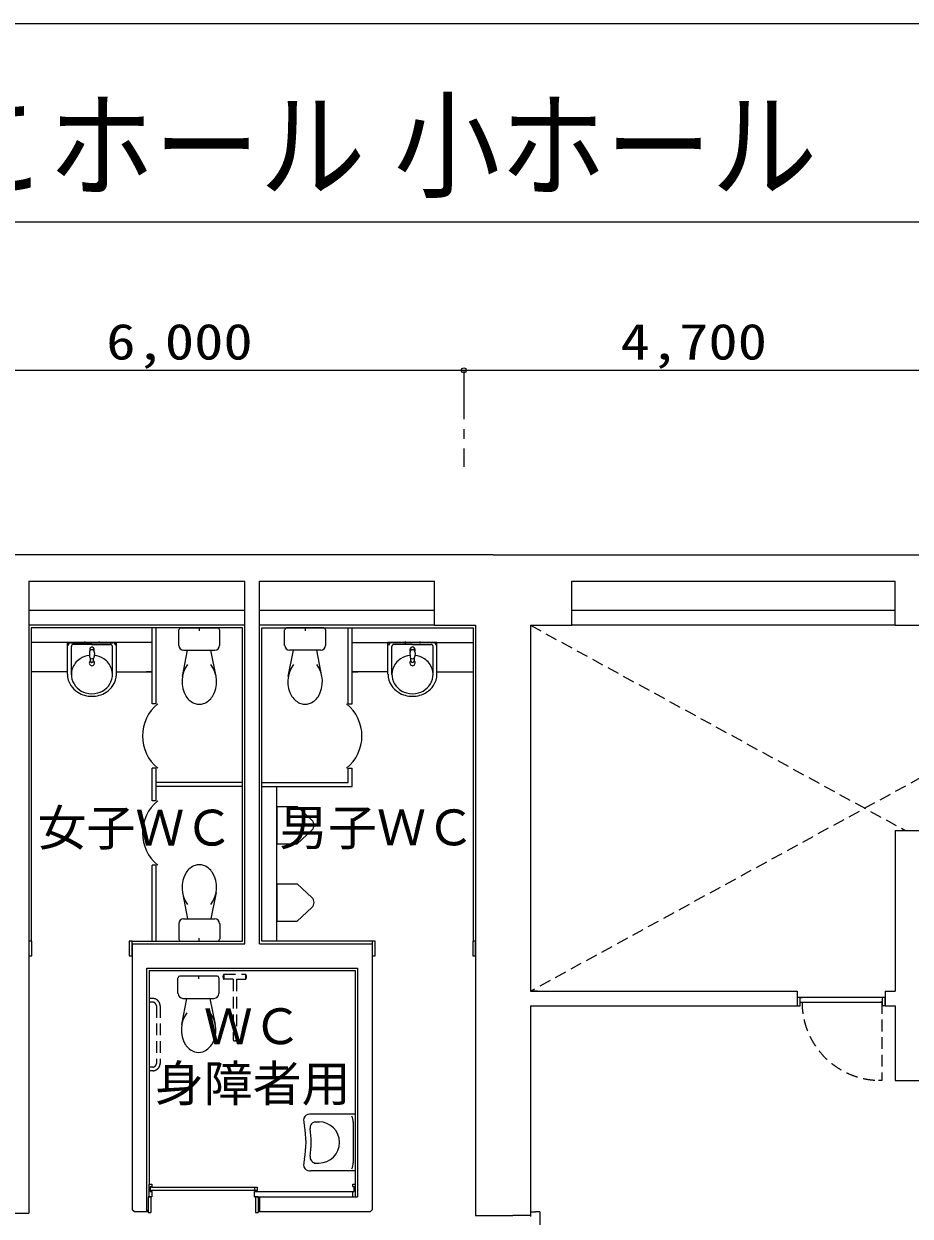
# Model space of a CAD drawing. Units: millimetres, scale not verified. Extents: x -9667 to 46333, y -21917 to 17470.
# Drawn here: x 26272 to 35326, y 5284 to 17470 of the extents above; entities that cross this region are included whole.
import ezdxf
from ezdxf.enums import TextEntityAlignment as Align

# ---------------------------------------------------------------- set-up
doc = ezdxf.new("R2010")
doc.units = ezdxf.units.MM
doc.header["$LTSCALE"] = 100
doc.linetypes.add('CHAIN1', pattern=[8, 5, -1, 1, -1])
doc.linetypes.add('DASHED1', pattern=[1.8, 1.2, -0.6])
for name, color, linetype, lineweight in [('0-0', 7, 'Continuous', 18), ('1-0', 4, 'Continuous', 18), ('2-0', 7, 'Continuous', 18), ('F-F', 7, 'Continuous', 18)]:
    doc.layers.add(name, color=color, linetype=linetype, lineweight=lineweight)
doc.styles.add('HG創英角ｺﾞｼｯｸUB', font='')
doc.styles.add('HGｺﾞｼｯｸE', font='')
doc.styles.add('ＭＳ ゴシック', font='')
doc.styles.get('HG創英角ｺﾞｼｯｸUB').set_extended_font_data('HG創英角ｺﾞｼｯｸUB')
doc.styles.get('HGｺﾞｼｯｸE').set_extended_font_data('HGｺﾞｼｯｸE')
doc.styles.get('ＭＳ ゴシック').set_extended_font_data('MS Gothic')

msp = doc.modelspace()

# ---------------------------------------------------------------- linework, layer by layer
at = {"layer": '0-0'}
for p, q in [((31067.8, 12043), (-8980.2, 12043)), ((31067.8, 12043), (31268.1, 12043)), ((31268.1, 12043.2), (42801.5, 12043)), ((26321.9, 11772.7), (28529.5, 11772.7)), ((26321.9, 11772.7), (26321.9, 5315)), ((28529.5, 8068.3), (28529.5, 11772.7)), ((28679.6, 11772.7), (30466.8, 11772.7)), ((28679.6, 8068.3), (28679.6, 11772.7)), ((30466.8, 11322.2), (30466.8, 11772.7)), ((31868.8, 11322.3), (31868.8, 11772.8)), ((31868.8, 11772.8), (35172.3, 11772.8)), ((35172.3, 11322.3), (35172.3, 11772.8)), ((28529.5, 11472.3), (26321.9, 11472.3)), ((30466.8, 11472.3), (28679.6, 11472.3)), ((35172.3, 11472.4), (31868.8, 11472.4)), ((28529.5, 11322.2), (26321.9, 11322.2)), ((28504.4, 11297.1), (26346.9, 11297.1)), ((27583.3, 11297.1), (26346.9, 11297.1)), ((26346.9, 11297.1), (26346.9, 8093.3)), ((27583.3, 10518.2), (27583.3, 11297.1)), ((27623.4, 10518.2), (27623.4, 11297.1)), ((27853.7, 11116.9), (27853.7, 11277.1)), ((27873.7, 11297.1), (28252.9, 11297.1)), ((28063.9, 11297.1), (28063.9, 11267.1)), ((28272.9, 11116.9), (28272.9, 11277.1)), ((28504.4, 8093.3), (28504.4, 11297.1)), ((30466.8, 11322.2), (28679.6, 11322.2)), ((28704.7, 11297.1), (30862.2, 11297.1)), ((28704.7, 8093.3), (28704.7, 11297.1)), ((28936.2, 11116.9), (28936.2, 11277.1)), ((29335.4, 11297.1), (28956.2, 11297.1)), ((29145.2, 11297.1), (29145.2, 11267.1)), ((29355.4, 11116.9), (29355.4, 11277.1)), ((29585.7, 10518.2), (29585.7, 11297.1)), ((29625.7, 10518.2), (29625.7, 11297.1)), ((29625.7, 11297.1), (30858.2, 11297.1)), ((30466.8, 11322.2), (30887.2, 11322.2)), ((30862.2, 11297.1), (30862.2, 8093.3)), ((30887.2, 11322.2), (30887.2, 5288.7)), ((31447.9, 11322.3), (31868.8, 11322.3)), ((35172.3, 11322.3), (31868.8, 11322.3)), ((35172.3, 11322.3), (35773, 11322.2)), ((27583.3, 11147), (26346.9, 11147)), ((26716.9, 11147), (27217.3, 11147)), ((26716.9, 10821.7), (26716.9, 11147)), ((26753, 11144.9), (27181.3, 11144.9)), ((26757, 10819.7), (26757, 11106.9)), ((26967.1, 11126.9), (26777, 11126.9)), ((26902, 11147), (26882, 11147)), ((26892, 11157), (26892, 11136.9)), ((26967.1, 11126.9), (27157.2, 11126.9)), ((27031.9, 11147), (27014.7, 11147)), ((27052.5, 11147), (27031.9, 11147)), ((27052.2, 11147), (27032.2, 11147)), ((27042.2, 11157), (27042.2, 11136.9)), ((27069.6, 11147), (27052.5, 11147)), ((27177.3, 10819.7), (27177.3, 11106.9)), ((27217.3, 10821.7), (27217.3, 11147)), ((29625.7, 11147), (30858.2, 11147)), ((30492.2, 11147), (29991.8, 11147)), ((29991.8, 10821.7), (29991.8, 11147)), ((30456.1, 11144.9), (30027.8, 11144.9)), ((30031.8, 10819.7), (30031.8, 11106.9)), ((30242, 11126.9), (30051.8, 11126.9)), ((30139.4, 11147), (30156.6, 11147)), ((30156.6, 11147), (30177.2, 11147)), ((30156.9, 11147), (30176.9, 11147)), ((30166.9, 11157), (30166.9, 11136.9)), ((30177.2, 11147), (30194.4, 11147)), ((30242, 11126.9), (30432.1, 11126.9)), ((30307, 11147), (30327.1, 11147)), ((30317, 11157), (30317, 11136.9)), ((30452.1, 10819.7), (30452.1, 11106.9)), ((30492.2, 10821.7), (30492.2, 11147)), ((26941.2, 11039.5), (26943.2, 11002.3)), ((26944.7, 11081.4), (26944.7, 11056.9)), ((26949.3, 10987.7), (26949.7, 10959.6)), ((26984.5, 10959.6), (26984.9, 10987.7)), ((26989.5, 11056.9), (26989.5, 11082.8)), ((26993, 11039.4), (26991, 11002.3)), ((27892.5, 10800.3), (27945, 11066.9)), ((27903.7, 11066.9), (28222.8, 11066.9)), ((28235.4, 10800.3), (28182.8, 11066.9)), ((28973.7, 10800.3), (29026.3, 11066.9)), ((29305.4, 11066.9), (28986.2, 11066.9)), ((29316.6, 10800.3), (29264, 11066.9)), ((30216, 11039.4), (30218, 11002.3)), ((30219.5, 11056.9), (30219.5, 11082.8)), ((30224.5, 10959.6), (30224.1, 10987.7)), ((30259.8, 10987.7), (30259.4, 10959.6)), ((30264.4, 11081.4), (30264.4, 11056.9)), ((30267.9, 11039.5), (30265.9, 11002.3)), ((26716.9, 10846.6), (26346.9, 10846.6)), ((27217.3, 10846.6), (27583.3, 10846.6)), ((27575.9, 10846.6), (27525.8, 10846.6)), ((29991.8, 10846.6), (29625.7, 10846.6)), ((29633.2, 10846.6), (29683.3, 10846.6)), ((30492.2, 10846.6), (30858.2, 10846.6)), ((27623.4, 10518.2), (27583.3, 10518.2)), ((29585.7, 10518.2), (29625.7, 10518.2)), ((27623.4, 9863.4), (27583.3, 9863.4)), ((27583.3, 9527), (27583.3, 9863.4)), ((27623.4, 9527), (27623.4, 9863.4)), ((29585.7, 9863.4), (29625.7, 9863.4)), ((29625.7, 9675.2), (29625.7, 9863.4)), ((28504.4, 9715.2), (27623.4, 9715.2)), ((28504.4, 9675.2), (27623.4, 9675.2)), ((28704.6, 9675.2), (29625.7, 9675.2)), ((28854.9, 8093.3), (28854.9, 9675.2)), ((27623.4, 9527), (27583.3, 9527)), ((28854.9, 9470.4), (28854.9, 9089)), ((28854.9, 9470.4), (29065.6, 9470.4)), ((29065.6, 9470.4), (29214.1, 9330.9)), ((29065.6, 9089.1), (29214.1, 9228.5)), ((35172.3, 9224.7), (38278.6, 9224.7)), ((35172.3, 9224.7), (35172.3, 7582.4)), ((28854.9, 9089), (29065.6, 9089.1)), ((27623.4, 8872.2), (27583.3, 8872.2)), ((27583.3, 8093.3), (27583.3, 8872.2)), ((27623.4, 8093.3), (27623.4, 8872.2)), ((28854.9, 8679.5), (28854.9, 8298.1)), ((28854.9, 8679.5), (29065.6, 8679.5)), ((29065.6, 8679.5), (29214.1, 8540)), ((27892.5, 8590.1), (27945, 8323.6)), ((28235.4, 8590.1), (28182.8, 8323.6)), ((29065.6, 8298.1), (29214.1, 8437.6)), ((27903.7, 8323.6), (28222.8, 8323.6)), ((28854.9, 8298.1), (29065.6, 8298.1)), ((27853.7, 8273.5), (27853.7, 8113.3)), ((28272.9, 8273.5), (28272.9, 8113.3)), ((27378.1, 8093.3), (28504.4, 8093.3)), ((27378.1, 8068.3), (28529.5, 8068.3)), ((27378.1, 8068.3), (27378.1, 5350)), ((27873.7, 8093.3), (28252.9, 8093.3)), ((28063.9, 8093.3), (28063.9, 8123.3)), ((28679.6, 8068.3), (29831, 8068.3)), ((29831, 8093.3), (28704.7, 8093.3)), ((29831, 8068.3), (29831, 5349.1)), ((27528.3, 7818), (29680.8, 7818)), ((27528.3, 5330), (27528.3, 7818)), ((29680.8, 7818), (29680.8, 5480.2)), ((27553.3, 7792.9), (29655.8, 7792.9)), ((27553.3, 7792.9), (27553.3, 5605.4)), ((27846.5, 7558.4), (27846.5, 7718.6)), ((27866.6, 7738.6), (28245.8, 7738.6)), ((28056.8, 7738.6), (28056.8, 7708.5)), ((28265.8, 7558.4), (28265.8, 7718.6)), ((29655.8, 7792.9), (29655.8, 5605.4)), ((31518.4, 7582.4), (31447.9, 7582.4)), ((33520.7, 7582.4), (34171.1, 7582.4)), ((34171.1, 7582.4), (34171.1, 7432.2)), ((35072.2, 7582.4), (35172.3, 7582.4)), ((35072.2, 7582.4), (35072.2, 7432.2)), ((27885.3, 7241.7), (27937.9, 7508.3)), ((27896.6, 7508.3), (28215.7, 7508.3)), ((28228.2, 7241.7), (28175.7, 7508.3)), ((34176.1, 7432.2), (34176.1, 7518.3)), ((35067.2, 7518.3), (34176.1, 7518.3)), ((34201.2, 7518.3), (34221.2, 7518.3)), ((34201.2, 7432.2), (34201.2, 7518.3)), ((34201.2, 7472.3), (35022.1, 7472.3)), ((35007.1, 7472.3), (35042.2, 7472.3)), ((35042.2, 7472.3), (35022.1, 7472.3)), ((35042.2, 7432.2), (35042.2, 7518.3)), ((35067.2, 7518.3), (35067.2, 7432.2)), ((31448.3, 7432.2), (33520.7, 7432.2)), ((31448.3, 7432.2), (31448.3, 5288.7)), ((33520.7, 7432.2), (34171.1, 7432.2)), ((34176.1, 7432.2), (34201.2, 7432.2)), ((35067.2, 7432.2), (35042.2, 7432.2)), ((35072.2, 7432.2), (35172.3, 7432.2)), ((35172.3, 7432.2), (35172.3, 6671.3)), ((35037.2, 6671.3), (35002.1, 6671.3)), ((35172.3, 6671.3), (36200.4, 6671.3)), ((29655.8, 6327.2), (29204.2, 6327.2)), ((29236.2, 6247.1), (29290.5, 6247.1)), ((29635.8, 6245.8), (29635.7, 5828)), ((29655.8, 6327.2), (29655.8, 5746.6)), ((29655.8, 5746.6), (29204.7, 5746.6)), ((29236.3, 5826.6), (29286.4, 5826.6)), ((27553.3, 5610.4), (27578.3, 5610.4)), ((27578.3, 5610.4), (27578.3, 5588.3)), ((29631.7, 5610.4), (29656.7, 5610.4)), ((29631.7, 5588.3), (29631.7, 5610.4)), ((29656.7, 5610.4), (29656.7, 5480.2)), ((27563.3, 5588.3), (27563.3, 5536.3)), ((27563.3, 5588.3), (27578.3, 5588.3)), ((27563.3, 5544.3), (27563.3, 5580.3)), ((27563.3, 5536.3), (27578.3, 5536.3)), ((27578.3, 5536.3), (27578.3, 5480.2)), ((27581.3, 5580.3), (28654.6, 5580.3)), ((28654.6, 5544.3), (27581.3, 5544.3)), ((28629.6, 5580.3), (28629.6, 5544.3)), ((28629.6, 5536.3), (28654.6, 5536.3)), ((28629.6, 5480.2), (28629.6, 5536.3)), ((28654.6, 5580.3), (28654.6, 5544.3)), ((28654.6, 5536.3), (29631.7, 5536.3)), ((29631.7, 5588.3), (29646.7, 5588.3)), ((29631.7, 5536.3), (29646.7, 5536.3)), ((29631.7, 5480.2), (29631.7, 5536.3)), ((29646.7, 5536.3), (29646.7, 5588.3)), ((27553.3, 5480.2), (27543.3, 5480.2)), ((27543.3, 5480.2), (27543.3, 5320)), ((27543.3, 5480.2), (27568.3, 5480.2)), ((27568.3, 5480.2), (27568.3, 5320)), ((28654.6, 5480.2), (28629.6, 5480.2)), ((28629.6, 5480.2), (29631.7, 5480.2)), ((28664.6, 5480.2), (28639.6, 5480.2)), ((28664.6, 5480.2), (28654.6, 5480.2)), ((28664.6, 5480.2), (28664.6, 5320)), ((28679.6, 5480.2), (29680.8, 5480.2)), ((29631.7, 5480.2), (29656.7, 5480.2)), ((26141.6, 5315), (26321.9, 5315)), ((27398.1, 5330), (27378.1, 5350)), ((27398.1, 5330), (27528.3, 5330)), ((27528.3, 5345.1), (27543.3, 5345.1)), ((27528.3, 5330), (27543.3, 5330)), ((27543.3, 5320), (27568.3, 5320)), ((28679.6, 5345.1), (28664.6, 5345.1)), ((28679.6, 5330), (29811.9, 5330)), ((29811.9, 5330), (29831, 5349.1)), ((30887.2, 5288.7), (31268.1, 5288.7)), ((31448.3, 5288.7), (31268.1, 5288.7)), ((31448.3, 5328.7), (31498.3, 5328.7)), ((31448.3, 5328.7), (31448.3, 5278.7)), ((31468.3, 5328.7), (31467.8, 5328.7)), ((31543.4, 5328.7), (31498.3, 5328.7)), ((31543.4, 5328.7), (31543.4, 3266.3))]:
    msp.add_line(p, q, dxfattribs=at)
at = {"layer": '0-0', "linetype": 'DASHED1'}
for p, q in [((31447.9, 11322.3), (35279.1, 9224.7)), ((38278.6, 11322.2), (31447.9, 7582.4)), ((28314, 7752.3), (28314, 7707.4)), ((28315.6, 7755.3), (28536.9, 7755.3)), ((28409.2, 7704.4), (28315.6, 7704.4)), ((28409.2, 7704.4), (28409.2, 7092.1)), ((28443.3, 7704.4), (28443.3, 7092.1)), ((28443.3, 7704.4), (28537, 7704.4)), ((28538.5, 7707.4), (28538.5, 7752.3)), ((27587.9, 7508.3), (27554.8, 7508.3)), ((27587.9, 7470.3), (27554.8, 7470.3)), ((35037.2, 7472.3), (35037.2, 6671.3)), ((27625.9, 7432.2), (27625.9, 6845.5)), ((27664, 7432.2), (27664, 6845.5)), ((27587.9, 6807.5), (27554.8, 6807.5)), ((27587.9, 6769.4), (27554.8, 6769.4))]:
    msp.add_line(p, q, dxfattribs=at)
at = {"layer": '0-0'}
for points in [[(31447.9, 11322.3), (31447.9, 7582.4), (33520.7, 7582.4)], [(28704.6, 9715.2), (29585.7, 9715.2), (29585.7, 9863.4)], [(27578.3, 5480.2), (27553.3, 5480.2), (27553.3, 5610.4)], [(28639.6, 5480.2), (28639.6, 5320), (28664.6, 5320)], [(28679.6, 5480.2), (28679.6, 5330), (28664.6, 5330)]]:
    msp.add_lwpolyline(points, dxfattribs=at)
for points in [[(26321.9, 7943.1), (26351.9, 7943.1), (26351.9, 8093.3), (26321.9, 8093.3)], [(27348.1, 7943.1), (27378.1, 7943.1), (27378.1, 8093.3), (27348.1, 8093.3)], [(29831, 7943.1), (29861, 7943.1), (29861, 8093.3), (29831, 8093.3)], [(30857.2, 7943.1), (30887.2, 7943.1), (30887.2, 8093.3), (30857.2, 8093.3)]]:
    msp.add_lwpolyline(points, close=True, dxfattribs=at)
for centre in [(26967.1, 11147), (30242, 11147)]:
    msp.add_circle(centre, 2, dxfattribs=at)
for centre, radius, start, end in [((27873.7, 11277.1), 18.8, 90, 180), ((28252.9, 11277.1), 18.8, 0, 90), ((28956.2, 11277.1), 18.8, 90, 180), ((29335.4, 11277.1), 18.8, 0, 90), ((26753, 11114.9), 29.9, 90, 180), ((26777, 11106.9), 19.9, 90, 180), ((26967.2, 11077.5), 22.9, 104.60999, 170.18999), ((26967.1, 11087.6), 13.3, 65.93164, 115.29832), ((26967.2, 11077.5), 22.9, 13.26999, 76.62), ((27157.2, 11106.9), 19.9, 0, 90), ((27181.3, 11114.9), 29.9, 0, 90), ((27903.7, 11116.9), 48.8, 180, 270), ((28222.9, 11116.9), 48.8, 270, 0), ((28986.2, 11116.9), 48.8, 180, 270), ((29305.4, 11116.9), 48.8, 270, 0), ((30027.8, 11114.9), 29.9, 90, 180), ((30051.8, 11106.9), 19.9, 90, 180), ((30241.9, 11077.5), 22.9, 103.38, 166.73001), ((30242, 11087.6), 13.3, 64.70166, 114.06834), ((30241.9, 11077.5), 22.9, 9.81001, 75.39001), ((30432.1, 11106.9), 19.9, 0, 90), ((30456.1, 11114.9), 29.9, 0, 90), ((26956.1, 10813.3), 200.1, 123.43999, 161.59999), ((26967.1, 10796.6), 220.2, 96.42, 123.43999), ((26968.9, 11041.1), 27.8, 159.87, 183.14999), ((26965.3, 11047.6), 22.6, 155.7, 172.31), ((26967.1, 11003.6), 23.9, 183.2, 221.73999), ((26965.3, 11047.6), 22.6, 146.46999, 155.7), ((26967.2, 11050.1), 23.1, 73.76999, 153.95), ((26967.1, 11003.6), 23.9, 221.73999, 318.25), ((26967.3, 11050.3), 22.8, 56.51999, 73.76999), ((26967.6, 11050.9), 22.2, 40.31, 56.51999), ((26968.4, 11051.5), 21.1, 24.20999, 40.31), ((26967.1, 11003.6), 23.9, 318.25, 356.78999), ((26968.1, 11047.2), 23.5, 24.18999, 32.78), ((26968.1, 11047.2), 23.5, 14.62, 24.18999), ((26971.2, 11048), 20.3, 7.75, 14.62), ((26966.1, 11041.4), 27, 8.64, 20.32999), ((26967.1, 10796.6), 220.2, 56.54999, 83.56999), ((26963.5, 11041), 29.6, 356.84, 8.64), ((26978.1, 10813.3), 200.1, 18.39, 56.54999), ((30230.9, 10813.3), 200.1, 123.45001, 161.61), ((30242, 10796.6), 220.2, 96.43001, 123.45001), ((30245.6, 11041), 29.6, 171.36, 183.16), ((30243, 11041.4), 27, 159.67001, 171.36), ((30237.8, 11048), 20.3, 165.38, 172.25), ((30242, 11003.6), 23.9, 183.21001, 221.75), ((30241, 11047.2), 23.5, 155.81001, 165.38), ((30241, 11047.2), 23.5, 147.22, 155.81001), ((30240.7, 11051.5), 21.1, 139.69, 155.79001), ((30242, 11003.6), 23.9, 221.75, 318.26001), ((30241.5, 11050.9), 22.2, 123.48001, 139.69), ((30241.8, 11050.3), 22.8, 106.23001, 123.48001), ((30241.9, 11050.1), 23.1, 26.05, 106.23001), ((30242, 11003.6), 23.9, 318.26001, 356.8), ((30243.8, 11047.6), 22.6, 24.3, 33.53001), ((30243.8, 11047.6), 22.6, 7.69, 24.3), ((30240.2, 11041.1), 27.8, 356.85001, 20.13), ((30242, 10796.6), 220.2, 56.56001, 83.58), ((30253, 10813.3), 200.1, 18.40001, 56.56001), ((26937.2, 10819.7), 180.1, 161.59999, 195.53999), ((26967.1, 10936.7), 27, 129.93999, 50.03999), ((26967.1, 10959.8), 17.4, 180.73999, 359.25), ((26997.1, 10819.7), 180.1, 344.45, 18.39), ((28184.1, 10746.5), 296.6, 143.81, 210.44), ((27943.8, 10746.5), 296.6, 329.56001, 36.19002), ((29265.3, 10746.5), 296.6, 143.80998, 210.43999), ((29025, 10746.5), 296.6, 329.56, 36.19), ((30212, 10819.7), 180.1, 161.61, 195.55), ((30242, 10936.7), 27, 129.96001, 50.06001), ((30242, 10959.8), 17.4, 180.75, 359.26001), ((30271.9, 10819.7), 180.1, 344.46001, 18.40001), ((26922.2, 10821.7), 205.1, 180, 214.14), ((27007.1, 10821.7), 250.2, 178.78999, 180), ((26956.4, 10825), 200.1, 195.53999, 255.53999), ((26977.8, 10825), 200.1, 284.45, 344.45), ((27012.1, 10821.7), 205.1, 325.84999, 0), ((30197, 10821.7), 205.1, 180, 214.15001), ((30231.2, 10825), 200.1, 195.55, 255.55), ((30252.7, 10825), 200.1, 284.46001, 344.46001), ((30202, 10821.7), 250.2, 0, 1.21001), ((30286.9, 10821.7), 205.1, 325.86, 0), ((26951.1, 10841.3), 240.2, 214.13998, 237.68997), ((26967.1, 10866.7), 270.2, 237.68999, 270), ((26967.1, 10866.7), 243.2, 255.53999, 284.45), ((26967.1, 10866.7), 270.2, 270, 302.29999), ((26983.1, 10841.3), 240.2, 302.29999, 325.84999), ((30225.9, 10841.3), 240.2, 214.15001, 237.70001), ((30242, 10866.7), 270.2, 237.70001, 270), ((30242, 10866.7), 243.2, 255.55, 284.46001), ((30242, 10866.7), 270.2, 270, 302.31001), ((30258, 10841.3), 240.2, 302.31003, 325.86002), ((27903.7, 10190.8), 420.5, 128.86989, 231.12982), ((28087.7, 10700.2), 190.2, 213.33, 249.67999), ((28063.9, 10651.4), 136.4, 251.86, 288.14), ((28040.1, 10700.2), 190.2, 290.32001, 326.67), ((29168.9, 10700.2), 190.2, 213.33, 249.67999), ((29145.2, 10651.4), 136.4, 251.86, 288.14), ((29121.4, 10700.2), 190.2, 290.32001, 326.67), ((29305.3, 10190.8), 420.5, 308.87016, 51.1301), ((27903.7, 9199.6), 420.5, 128.87016, 231.1301), ((29166, 9279.7), 70.2, 313.21393, 46.78596), ((28184.1, 8644), 296.6, 149.56, 216.19), ((28087.7, 8690.3), 190.2, 110.32001, 146.67), ((28063.9, 8739.1), 136.4, 71.86, 108.14), ((28040.1, 8690.3), 190.2, 33.33, 69.67999), ((27943.8, 8644), 296.6, 323.80998, 30.43999), ((29166, 8488.8), 70.2, 313.21393, 46.78596), ((27903.7, 8273.5), 48.8, 90, 180), ((28222.9, 8273.5), 48.8, 0, 90), ((27873.7, 8113.3), 18.8, 180, 270), ((28252.9, 8113.3), 18.8, 270, 0), ((27866.6, 7718.6), 18.8, 90, 180), ((28245.8, 7718.6), 18.8, 0, 90), ((27896.6, 7558.4), 48.8, 180, 270), ((28215.7, 7558.4), 48.8, 270, 0), ((28176.9, 7187.9), 296.6, 143.81, 210.44), ((27936.6, 7187.9), 296.6, 329.56001, 36.19002), ((28080.6, 7141.6), 190.2, 213.33, 249.67999), ((28056.8, 7092.8), 136.4, 251.86, 288.14), ((28033, 7141.6), 190.2, 290.32001, 326.67), ((29185.2, 6270.2), 55.1, 101.7773, 183.9521), ((29629.7, 6300.9), 500.6, 183.95763, 190.85751), ((29204.6, 6177.1), 150.2, 90.15959, 101.77722), ((29255.1, 6187.1), 60.1, 90.3141, 188.52437), ((29286.4, 6036.9), 210.2, 269.99995, 89.99995), ((29485.6, 6245.8), 150.2, 359.99995, 24.14233), ((28253.1, 6036.9), 901.1, 349.1424, 10.85815), ((28253.1, 6036.9), 953.1, 351.47594, 8.52388), ((29629.7, 5772.9), 500.6, 169.14246, 176.04208), ((29255.1, 5886.7), 60.1, 171.47644, 269.99995), ((29185.2, 5803.6), 55.1, 176.04234, 258.22255), ((29204.7, 5896.7), 150.2, 258.22202, 269.99995), ((29485.6, 5828), 150.2, 335.85788, 359.99995), ((27581.3, 5562.3), 18, 90, 270)]:
    msp.add_arc(centre, radius, start, end, dxfattribs=at)
at = {"layer": '0-0', "linetype": 'DASHED1'}
for centre, radius, start, end in [((28351.1, 7729.8), 45, 167.27991, 192.71069), ((28351.1, 7729.8), 45, 147.76434, 167.1557), ((28351.1, 7729.8), 45, 192.83488, 212.22626), ((28315.6, 7752.3), 3, 90, 147.76909), ((28315.6, 7707.4), 3, 212.23097, 270), ((28536.9, 7752.3), 3, 32.23097, 90), ((28536.9, 7707.4), 3, 270, 327.76909), ((28501.3, 7729.8), 45, 12.83488, 32.22626), ((28501.3, 7729.8), 45, 327.76434, 347.1557), ((28501.3, 7729.8), 45, 347.28625, 12.70435), ((27587.9, 7432.2), 76.1, 0.00006, 90.00026), ((27587.9, 7432.2), 38, 0.00006, 90.00026), ((35022.1, 7472.3), 801, 180, 268.56744), ((28426.2, 7092.1), 17, 180.01669, 0.01669), ((27587.9, 6845.5), 76.1, 270.00041, 0.00006), ((27587.9, 6845.5), 38, 270.00041, 0.00006)]:
    msp.add_arc(centre, radius, start, end, dxfattribs=at)
at = {"layer": '1-0'}
msp.add_line((24760, 13928.7), (30767.1, 13928.7), dxfattribs=at)
at = {"layer": '1-0', "linetype": 'CHAIN1'}
msp.add_line((30767.1, 13928.7), (30767.1, 12941.5), dxfattribs=at)
at = {"layer": '1-0'}
msp.add_lwpolyline([(30767.1, 13928.7), (35467.1, 13928.7), (42467.1, 13928.7)], dxfattribs=at)
msp.add_circle((30767.1, 13928.7), 25, dxfattribs=at)
msp.add_circle((30767.1, 13928.7), 25, dxfattribs=at)
msp.add_circle((30767.1, 13928.7), 25, dxfattribs=at)
at = {"layer": 'F-F'}
msp.add_line((23262.3, 15446), (46029.1, 15446), dxfattribs=at)
msp.add_lwpolyline([(46332.8, 17469.6), (-9667.2, 17469.6), (-9667.2, -21730.4)], dxfattribs=at)

# ---------------------------------------------------------------- texts
at = {"layer": '1-0', "style": 'ＭＳ ゴシック', "width": 1.2}
for s, p in [('6,000', (27113.5, 13928.7)), ('4,700', (32367.1, 13928.7))]:
    msp.add_text(s, height=366.6, dxfattribs=at).set_placement(p, align=Align.BOTTOM_LEFT)
at = {"layer": '2-0', "style": 'HGｺﾞｼｯｸE'}
for s, p in [('女子ＷＣ', (26411.6, 8961)), ('男子ＷＣ', (28879.5, 8963.6)), ('ＷＣ', (28109.9, 6931.4)), ('身障者用', (27609.9, 6347.1))]:
    msp.add_text(s, height=366.6, dxfattribs=at).set_placement(p, align=Align.BOTTOM_LEFT)
at = {"layer": 'F-F', "style": 'HG創英角ｺﾞｼｯｸUB', "width": 0.9}
msp.add_text('てだこホール 小ホール', height=879.8, dxfattribs=at).set_placement((23281.1, 15522), align=Align.BOTTOM_LEFT)

doc.saveas('drawing.dxf')
